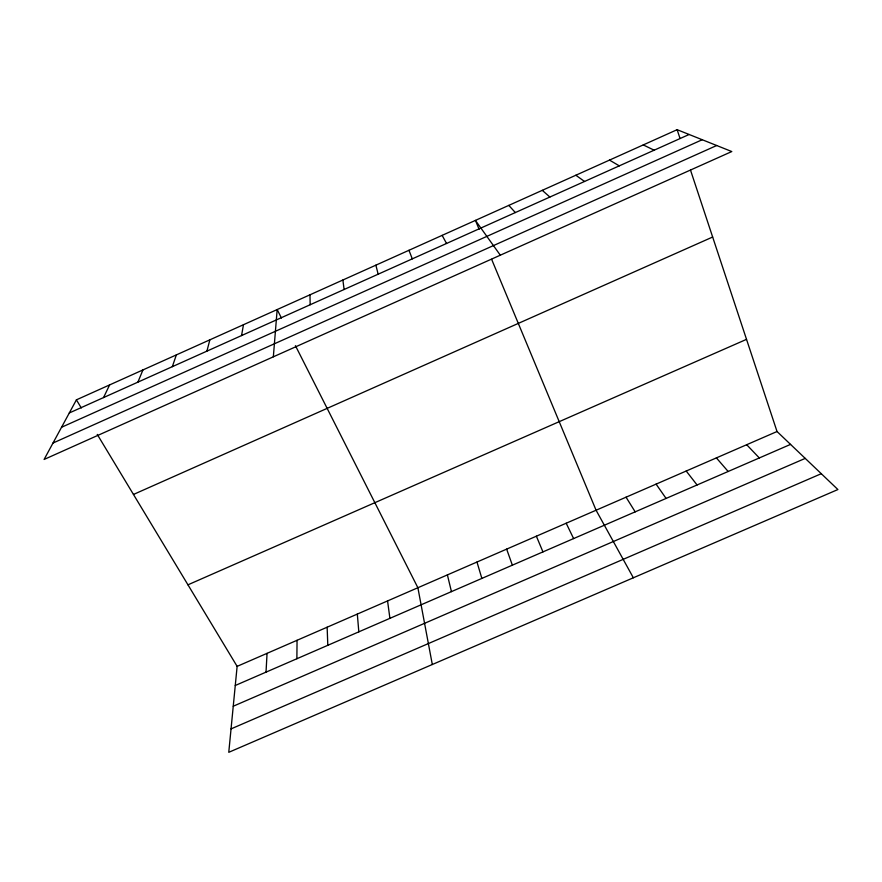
<?xml version="1.0" encoding="UTF-8"?>
<svg xmlns="http://www.w3.org/2000/svg" width="882" height="882" viewBox="0 0 882 882"><rect width="100%" height="100%" fill="white"/><g stroke="black" fill="none" stroke-linecap="round" stroke-linejoin="round"><path stroke-width="1.32" d="M296.87 658.744L297.058 640.288M266.022 672.128L267.059 653.341M273.343 356.813L277.168 309.56L281.446 318.038M97.252 434.407L237.126 666.362L228.769 752.313L837.9 489.543L777.031 431.518L690.54 170.215M241.558 335.568L243.465 324.719M206.906 351.146L209.861 339.835M172.343 366.669L176.345 354.906M137.89 382.149L142.939 369.933M103.547 397.573L109.622 384.916M76.414 399.844L44.1 459.456L731.784 151.55L677.133 129.687L76.414 399.844L81.298 407.958M69.303 412.963L689.118 134.483M61.542 427.274L702.226 139.731M52.997 443.04L716.702 145.508M133.458 494.46L712.656 237.026M187.954 584.821L746.525 339.35M237.126 666.362L777.031 431.518M235.262 685.49L790.548 444.396M233.245 706.228L805.222 458.386M231.04 728.896L821.285 473.7M643.265 144.924L654.157 150.194M609.506 160.105L619.296 165.86M575.847 175.242L584.546 181.471M542.276 190.336L549.883 197.039M746.679 444.715L759.314 457.956M508.804 205.396L515.342 212.562M716.393 457.89L728.157 471.484M686.196 471.021L697.078 484.979M500.303 255.185L475.42 220.401L479.102 229.243M656.087 484.119L666.097 498.429M626.044 497.183L635.183 511.858M633.342 577.776L596.078 510.226L491.616 259.286M442.147 235.373L446.546 243.476M295.426 345.667L417.881 587.732L432.312 664.51M566.189 523.224L573.609 538.582M536.377 536.19L542.948 551.9M408.961 250.29L412.302 258.856M506.643 549.122L512.365 565.175M677.133 129.687L680.044 138.485M476.975 562.021L481.859 578.427M375.875 265.173L378.158 274.203M447.395 574.899L451.441 591.635M387.562 600.918L389.91 618.348M342.877 280.013L344.112 289.494M357.32 614.081L358.82 631.843M327.145 627.201L327.806 645.315M309.968 294.808L310.166 304.742"/></g></svg>
